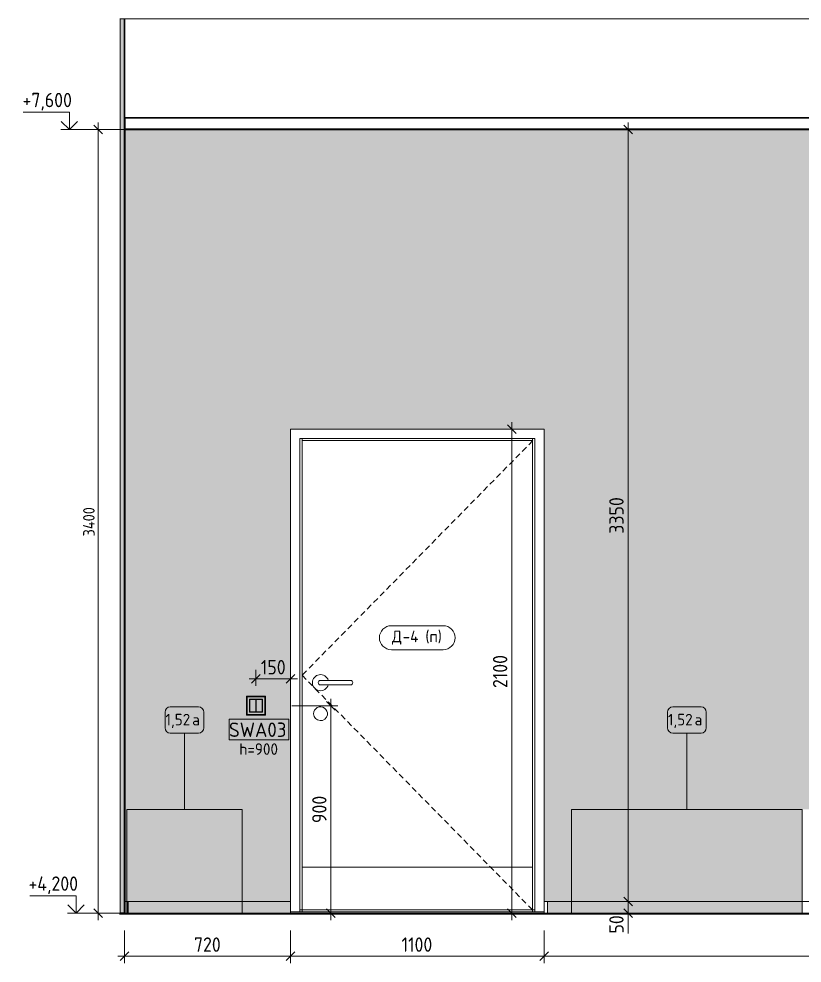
# Model space of a CAD drawing. Header units: millimetres. Extents: x 71854 to 109032, y -1987 to 27578.
# Drawn here: x 96214 to 99613, y 3983 to 8080 of the extents above; entities that cross this region are included whole.
import ezdxf

# ---------------------------------------------------------------- set-up
doc = ezdxf.new("R2010")
doc.units = ezdxf.units.MM
doc.linetypes.add('200_ШТРИХ__ш1_п0_6_', pattern=[40, 25, -15])
doc.linetypes.add('Штрих', pattern=[158.75, 79.375, -79.375])
for name, color, linetype, lineweight in [('A-ANNO-DIMS', 7, 'Continuous', 9), ('A-ANNO-DIMS-25', 7, 'Continuous', 9), ('A-DOOR', 7, 'Continuous', 9), ('A-DOOR-2', 7, 'Штрих', 9), ('A-DOOR-3', 7, '200_ШТРИХ__ш1_п0_6_', 9), ('A-DOOR-FRAM-1', 7, 'Continuous', 9), ('A-DOOR-IDEN', 7, 'Continuous', 9), ('A-FLOR', 7, 'Continuous', 9), ('A-GENM', 7, 'Continuous', 9), ('A-WALL', 7, 'Continuous', 9), ('A-WALL-PATT', 7, 'Continuous', 9), ('E-ELEC-FIXT-IDEN', 7, 'Continuous', 9), ('G-ANNO-DIMS', 7, 'Continuous', 9), ('G-ANNO-DIMS-1', 7, 'Continuous', 20), ('I-FURN-IDEN', 7, 'Continuous', 9), ('I-WALL', 7, 'Continuous', 9), ('Ограждение', 7, 'Continuous', 9), ('Поручни', 7, 'Continuous', 9), ('Электрические приборы', 7, 'Continuous', 9)]:
    doc.layers.add(name, color=color, linetype=linetype, lineweight=lineweight)
for name, color, linetype, lineweight, true_color in [('A-CLNG-FNSH-1', 7, 'Continuous', 30, 0x3c3c3c), ('A-WALL-4', 7, 'Continuous', 30, 0x3c3c3c), ('A-WALL-FNSH-3', 7, 'Continuous', 30, 0x3c3c3c), ('I-FURN-10', 7, 'Continuous', 9, 0xdddddd), ('I-FURN-2', 7, 'Continuous', 9, 0xc0c0c0), ('I-FURN-9', 7, 'Continuous', 9, 0xd1d1d1), ('I-WALL-1', 7, 'Continuous', 9, 0x787878)]:
    doc.layers.add(name, color=color, linetype=linetype, lineweight=lineweight, true_color=true_color)
doc.layers.add('I-FURN-8', color=7, linetype='Continuous', lineweight=9, true_color=0xfbfbfb, transparency=0.7)
doc.styles.add('GOST Common_2', font='GOST_Common.ttf', dxfattribs={"height": 50})
doc.styles.add('GOST Common_3', font='GOST_Common.ttf', dxfattribs={"height": 62.5})
doc.styles.add('ISOCPEUR_1', font='isocpeur.ttf', dxfattribs={"width": 0.9, "height": 62.5})
doc.styles.add('ISOCPEUR_2', font='isocpeur.ttf', dxfattribs={"width": 0.9, "height": 50})
doc.dimstyles.new('ISO-2_0_0_9К_Средний_округл2', dxfattribs={"dimscale": 304.8, "dimtxt": 49.799059, "dimasz": 0.123031, "dimexe": 0.098425, "dimexo": 0, "dimgap": 0, "dimtad": 1, "dimdec": 0, "dimrnd": 10, "dimzin": 0, "dimdsep": 46, "dimtxsty": 'ISOCPEUR_2', "dimblk1": 'OBLIQUE', "dimblk2": 'OBLIQUE', "dimsah": 1, "dimcen": 0.09, "dimdle": 0.098425, "dimazin": 0, "dimtfac": 1, "dimtdec": 4, "dimtix": 1, "dimtmove": 0, "dimatfit": 3, "dimfxl": 1, "dimtvp": 1, "dimtolj": 1, "dimtzin": 0, "dimarcsym": 2})
doc.dimstyles.new('ISO-2_5_0_9К_БОЛЬШОЙ_1', dxfattribs={"dimscale": 304.8, "dimtxt": 62.248823, "dimasz": 0.123031, "dimexe": 0.098425, "dimexo": 0.246063, "dimgap": 0, "dimtad": 1, "dimdec": 0, "dimrnd": 10, "dimzin": 0, "dimdsep": 46, "dimtxsty": 'ISOCPEUR_1', "dimblk1": 'OBLIQUE', "dimblk2": 'OBLIQUE', "dimsah": 1, "dimcen": 0.09, "dimdle": 0.098425, "dimazin": 0, "dimtfac": 1, "dimtdec": 4, "dimtix": 1, "dimtmove": 0, "dimatfit": 3, "dimfxl": 1, "dimtvp": 1, "dimtolj": 1, "dimtzin": 0, "dimarcsym": 2})
doc.dimstyles.new('ISO-2_5_0_9К_БОЛЬШОЙ_2', dxfattribs={"dimscale": 304.8, "dimtxt": 62.248823, "dimasz": 0.123031, "dimexe": 0.098425, "dimexo": 0.246063, "dimgap": 0, "dimtad": 1, "dimdec": 0, "dimrnd": 10, "dimzin": 0, "dimdsep": 46, "dimtxsty": 'ISOCPEUR_1', "dimblk1": 'OBLIQUE', "dimblk2": 'OBLIQUE', "dimsah": 1, "dimcen": 0.09, "dimdle": 0.098425, "dimazin": 0, "dimtfac": 1, "dimtdec": 4, "dimtix": 1, "dimtmove": 1, "dimatfit": 3, "dimfxl": 1, "dimtvp": 1, "dimtolj": 1, "dimtzin": 0, "dimarcsym": 2})

# ---------------------------------------------------------------- blocks, each defined once
blk = doc.blocks.new('110_Дверь_СКБ_1Ст_Внутренняя1 - Д-4 1100x2100h_су мгн-32391219-Развертка 2_15-2')
at = {"layer": 'A-DOOR'}
for p, q in [((20590, 6250), (19590, 6250)), ((19590, 4400), (19590, 6250)), ((20590, 6250), (20590, 4400)), ((19800, 5210), (19670, 5210)), ((19670, 5210), (19703.6, 5210)), ((19670, 5190), (19800, 5190)), ((19703.6, 5190), (19670, 5190)), ((20590, 4400), (19590, 4400)), ((19590, 4400), (19590, 4214)), ((20590, 4214), (20590, 4400)), ((19590, 4214), (20590, 4214))]:
    blk.add_line(p, q, dxfattribs=at)
for centre, radius, start, end in [((19670, 5200), 35, 16.6015, 180), ((19670, 5200), 10, 90, 270), ((19670, 5200), 10, 90, 270), ((19800, 5200), 10, 270, 90), ((19670, 5200), 35, 180, 343.3985), ((19670, 5065), 30, 351.8301, 180), ((19670, 5065), 30, 180, 351.8301)]:
    blk.add_arc(centre, radius, start, end, dxfattribs=at)
at = {"layer": 'A-DOOR-2'}
for p, q in [((20640, 6300), (19540, 6300)), ((19540, 4200), (19540, 6300)), ((20640, 6300), (19540, 6300)), ((19540, 4200), (19540, 6300)), ((20640, 4200), (20640, 6300)), ((20640, 4200), (20640, 6300))]:
    blk.add_line(p, q, dxfattribs=at)
at = {"layer": 'A-DOOR-3'}
for p, q in [((20591.4, 6250), (19590, 5232)), ((19590, 5232), (19643.4, 5177.6)), ((19647.2, 5173.8), (20590, 4214))]:
    blk.add_line(p, q, dxfattribs=at)
at = {"layer": 'A-DOOR-FRAM-1'}
for p, q in [((19580, 4206.3), (19580, 6260)), ((19580, 6260), (20600, 6260)), ((19590, 6250), (19590, 6260)), ((19590, 6260), (19590, 4400)), ((20590, 6250), (19590, 6250)), ((20590, 6260), (20590, 6250)), ((20590, 6260), (20590, 4400)), ((20600, 6260), (20600, 4206.3)), ((19590, 4214), (19580, 4214)), ((19590, 4214), (19590, 4206.3)), ((20590, 4214), (20590, 4206.3)), ((20600, 4214), (20590, 4214))]:
    blk.add_line(p, q, dxfattribs=at)
blk = doc.blocks.new('Плинтус - Плинтус темный _ст_школа_-32863384-Развертка 2_15-2')
at = {"layer": 'A-GENM'}
h = blk.add_hatch(color=256, dxfattribs=at)
h.paths.add_polyline_path([(24780.3, 4200), (25200, 4200), (25200, 4250), (24760.1, 4250), (24760.1, 4200)])
h.paths.add_polyline_path([(20760, 4200), (20760, 4250), (20655, 4250), (20655, 4200)])
h.paths.add_polyline_path([(21760, 4200), (21760.1, 4200), (21760, 4250)])
h.paths.add_polyline_path([(23760, 4200), (23760.1, 4200), (23760, 4250)])
for p, q in [((20640, 4200), (20640, 4250)), ((20640, 4250), (20655, 4250)), ((20655, 4250), (20760, 4250)), ((20655, 4250), (20655, 4200)), ((20760, 4250), (21760, 4250)), ((21760.1, 4250), (22760, 4250)), ((22760.1, 4250), (23760, 4250)), ((23760.1, 4250), (24760.1, 4250)), ((24760.1, 4250), (25200, 4250)), ((25200, 4250), (25200, 4200)), ((20760, 4200), (20655, 4200)), ((21760, 4200), (20760, 4200)), ((22760, 4200), (21760.1, 4200)), ((23760, 4200), (22760.1, 4200)), ((24760.1, 4200), (23760.1, 4200)), ((24780.3, 4200), (24760.1, 4200))]:
    blk.add_line(p, q, dxfattribs=at)
blk = doc.blocks.new('Плинтус - Плинтус темный _ст_школа_-32863376-Развертка 2_15-2')
at = {"layer": 'A-GENM'}
for p, q in [((18829.4, 4250), (18821, 4250)), ((18821, 4250), (18821, 4200)), ((18836, 4250), (18829.4, 4250)), ((18836, 4200), (18836, 4250)), ((18821, 4200), (18829.4, 4200)), ((18829.4, 4200), (18836, 4200))]:
    blk.add_line(p, q, dxfattribs=at)
blk = doc.blocks.new('Плинтус - Плинтус темный _ст_школа_-32863378-Развертка 2_15-2')
at = {"layer": 'A-GENM'}
blk.add_hatch(color=256, dxfattribs=at).paths.add_polyline_path([(19540, 4200), (19540, 4250), (19329.4, 4250), (19329.4, 4200)])
for p, q in [((18836, 4250), (19329.4, 4250)), ((19329.4, 4250), (19540, 4250)), ((19540, 4250), (19540, 4200)), ((19329.4, 4200), (18836, 4200)), ((19540, 4200), (19329.4, 4200))]:
    blk.add_line(p, q, dxfattribs=at)
blk = doc.blocks.new('Switch1 - Svitch х2-27451159-Развертка 2_15-2')
at = {"layer": 'Электрические приборы'}
h = blk.add_hatch(color=256, dxfattribs=at)
h.paths.add_polyline_path([(19349, 5059), (19431, 5059), (19431, 5141), (19349, 5141), (19349, 5062)])
h.paths.add_polyline_path([(19350, 5060), (19350, 5140), (19430, 5140), (19430, 5060), (19352, 5060)])
h = blk.add_hatch(color=256, dxfattribs=at)
h.paths.add_polyline_path([(19428, 5062), (19428, 5138), (19352, 5138), (19352, 5062), (19417, 5062)])
h.paths.add_polyline_path([(19418, 5072), (19362, 5072), (19362, 5128), (19418, 5128), (19418, 5073)])
blk.add_hatch(color=256, dxfattribs=at).paths.add_polyline_path([(19417, 5073), (19417, 5127), (19363, 5127), (19363, 5073)])
for p, q in [((19431, 5141), (19349, 5141)), ((19349, 5141), (19349, 5059)), ((19350, 5060), (19350, 5140)), ((19350, 5140), (19430, 5140)), ((19428, 5138), (19352, 5138)), ((19352, 5138), (19352, 5062)), ((19428, 5138), (19352, 5138)), ((19352, 5138), (19352, 5062)), ((19362, 5072), (19362, 5128)), ((19362, 5128), (19418, 5128)), ((19362, 5072), (19362, 5128)), ((19362, 5128), (19418, 5128)), ((19389, 5127), (19363, 5127)), ((19363, 5127), (19363, 5073)), ((19417, 5127), (19363, 5127)), ((19363, 5127), (19363, 5073)), ((19389, 5073), (19389, 5127)), ((19391, 5127), (19391, 5073)), ((19417, 5127), (19391, 5127)), ((19417, 5073), (19417, 5127)), ((19417, 5073), (19417, 5127)), ((19418, 5128), (19418, 5072)), ((19418, 5128), (19418, 5072)), ((19428, 5062), (19428, 5138)), ((19428, 5062), (19428, 5138)), ((19430, 5140), (19430, 5060)), ((19431, 5059), (19431, 5141)), ((19349, 5059), (19431, 5059)), ((19430, 5060), (19350, 5060)), ((19352, 5062), (19428, 5062)), ((19352, 5062), (19428, 5062)), ((19418, 5072), (19362, 5072)), ((19418, 5072), (19362, 5072)), ((19363, 5073), (19389, 5073)), ((19363, 5073), (19417, 5073)), ((19391, 5073), (19417, 5073))]:
    blk.add_line(p, q, dxfattribs=at)
blk = doc.blocks.new('Ограждение - Ограждение-32874522-Развертка 2_15-2')
at = {"layer": 'Ограждение'}
blk.add_hatch(color=256, dxfattribs=at).paths.add_polyline_path([(20600, 4200), (20640, 4200), (20640, 4206.3), (19540, 4206.3), (19540, 4200), (20590, 4200)])
at = {"layer": 'Поручни'}
blk.add_line((19540, 4206.3), (20640, 4206.3), dxfattribs=at)
blk = doc.blocks.new('DIMBLOCK28-Развертка 2_15-2')
at = {"layer": 'A-ANNO-DIMS-25'}
for p, q in [((96672.8, 4125), (96672.8, 3983.1)), ((96672.8, 4013.1), (96672.8, 4120)), ((97392.8, 4125), (97392.8, 3983.1)), ((97392.8, 4013.1), (97392.8, 4120)), ((96642.8, 4013.1), (97392.8, 4013.1))]:
    blk.add_line(p, q, dxfattribs=at)
at = {"layer": 'A-ANNO-DIMS-25', "lineweight": 20}
for p, q in [((96672.8, 4013.1), (96691.6, 4031.8)), ((97392.8, 4013.1), (97411.6, 4031.8)), ((96672.8, 4013.1), (96654.1, 3994.3)), ((97392.8, 4013.1), (97374.1, 3994.3))]:
    blk.add_line(p, q, dxfattribs=at)
at = {"layer": 'A-ANNO-DIMS-25', "color": 0, "insert": (96973.6, 4094.7), "char_height": 62.5, "width": 142.215, "attachment_point": 1, "line_spacing_factor": 1.149209, "style": 'ISOCPEUR_1'}
blk.add_mtext('720', dxfattribs=at)
blk = doc.blocks.new('_Oblique')
at = {"color": 0, "linetype": 'ByBlock', "lineweight": -2}
blk.add_line((-0.5, -0.5), (0.5, 0.5), dxfattribs=at)
blk = doc.blocks.new('DIMBLOCK29-Развертка 2_15-2')
at = {"layer": 'A-ANNO-DIMS-25'}
for p, q in [((97392.8, 4125), (97392.8, 3983.1)), ((97392.8, 4013.1), (97392.8, 4120)), ((98492.8, 4125), (98492.8, 3983.1)), ((98492.8, 4013.1), (98492.8, 4120)), ((97392.8, 4013.1), (98492.8, 4013.1))]:
    blk.add_line(p, q, dxfattribs=at)
at = {"layer": 'A-ANNO-DIMS-25', "lineweight": 20}
for p, q in [((97392.8, 4013.1), (97411.6, 4031.8)), ((98492.8, 4013.1), (98511.6, 4031.8)), ((97392.8, 4013.1), (97374.1, 3994.3)), ((98492.8, 4013.1), (98474.1, 3994.3))]:
    blk.add_line(p, q, dxfattribs=at)
at = {"layer": 'A-ANNO-DIMS-25', "color": 0, "insert": (97874.6, 4094.7), "char_height": 62.5, "width": 163.762, "attachment_point": 1, "line_spacing_factor": 1.149209, "style": 'ISOCPEUR_1'}
blk.add_mtext('1100', dxfattribs=at)
blk = doc.blocks.new('DIMBLOCK30-Развертка 2_15-2')
at = {"layer": 'A-ANNO-DIMS-25'}
for p, q in [((98492.8, 4125), (98492.8, 3983.1)), ((98492.8, 4013.1), (98492.8, 4120)), ((103052.8, 4125), (103052.8, 3983.1)), ((103052.8, 4013.1), (103052.8, 4120)), ((98492.8, 4013.1), (103052.8, 4013.1))]:
    blk.add_line(p, q, dxfattribs=at)
at = {"layer": 'A-ANNO-DIMS-25', "lineweight": 20}
for p, q in [((98492.8, 4013.1), (98511.6, 4031.8)), ((103052.8, 4013.1), (103071.6, 4031.8)), ((98492.8, 4013.1), (98474.1, 3994.3)), ((103052.8, 4013.1), (103034.1, 3994.3))]:
    blk.add_line(p, q, dxfattribs=at)
at = {"layer": 'A-ANNO-DIMS-25', "color": 0, "insert": (100690.8, 4094.7), "char_height": 62.5, "width": 196.802, "attachment_point": 1, "line_spacing_factor": 1.149209, "style": 'ISOCPEUR_1'}
blk.add_mtext('4560', dxfattribs=at)
blk = doc.blocks.new('М_двери - Типоразмер_рамка-25223575-Развертка 2_15-2')
at = {"layer": 'A-DOOR-IDEN'}
for p, q in [((20202.4, 5447), (19977.6, 5447)), ((19977.6, 5343), (20202.4, 5343))]:
    blk.add_line(p, q, dxfattribs=at)
for centre, start, end in [((19977.6, 5395), 90, 270), ((20202.4, 5395), 270, 90)]:
    blk.add_arc(centre, 52, start, end, dxfattribs=at)
blk = doc.blocks.new('М_силовых электроприборов_РАЗВЕРТКИ - Типоразмер_примечание-27444908-Развертка 2_15-2')
at = {"layer": 'E-ELEC-FIXT-IDEN'}
for p, q in [((19531.9, 5041.5), (19273.6, 5041.5)), ((19273.6, 5041.5), (19273.6, 4951.4)), ((19531.9, 4951.4), (19531.9, 5041.5)), ((19273.6, 4951.4), (19531.9, 4951.4))]:
    blk.add_line(p, q, dxfattribs=at)
blk = doc.blocks.new('DIMBLOCK33-Развертка 2_15-2')
at = {"layer": 'A-ANNO-DIMS-25', "lineweight": 20}
for p, q in [((98352.8, 6300), (98334.1, 6318.7)), ((98352.8, 6300), (98371.6, 6281.2)), ((98352.8, 4200), (98334.1, 4218.7)), ((98352.8, 4200), (98371.6, 4181.2))]:
    blk.add_line(p, q, dxfattribs=at)
at = {"layer": 'A-ANNO-DIMS-25'}
for p, q in [((98352.8, 4170), (98352.8, 6330)), ((98401.3, 6300), (98322.8, 6300)), ((98352.8, 6300), (98401.3, 6300)), ((98401.3, 4200), (98322.8, 4200)), ((98352.8, 4200), (98401.3, 4200))]:
    blk.add_line(p, q, dxfattribs=at)
at = {"layer": 'A-ANNO-DIMS-25', "color": 0, "insert": (98271.2, 5176.4), "char_height": 62.5, "width": 176.691, "attachment_point": 1, "rotation": 90, "line_spacing_factor": 1.149209, "style": 'ISOCPEUR_1'}
blk.add_mtext('2100', dxfattribs=at)
blk = doc.blocks.new('DIMBLOCK34-Развертка 2_15-2')
at = {"layer": 'A-ANNO-DIMS-25'}
for p, q in [((98857.6, 7630), (98857.6, 4250)), ((98809.1, 7600), (98887.6, 7600)), ((98857.6, 7600), (98809.1, 7600)), ((98809.1, 4250), (98887.6, 4250)), ((98857.6, 4250), (98809.1, 4250))]:
    blk.add_line(p, q, dxfattribs=at)
at = {"layer": 'A-ANNO-DIMS-25', "lineweight": 20}
for p, q in [((98857.6, 7600), (98838.8, 7618.8)), ((98857.6, 7600), (98876.3, 7581.2)), ((98857.6, 4250), (98838.8, 4268.7)), ((98857.6, 4250), (98876.3, 4231.2))]:
    blk.add_line(p, q, dxfattribs=at)
at = {"layer": 'A-ANNO-DIMS-25', "color": 0, "insert": (98775.9, 5846), "char_height": 62.5, "width": 189.619, "attachment_point": 1, "rotation": 90, "line_spacing_factor": 1.149209, "style": 'ISOCPEUR_1'}
blk.add_mtext('3350', dxfattribs=at)
blk = doc.blocks.new('DIMBLOCK35-Развертка 2_15-2')
at = {"layer": 'A-ANNO-DIMS-25', "lineweight": 20}
for p, q in [((98857.6, 4250), (98838.8, 4268.7)), ((98857.6, 4250), (98876.3, 4231.2)), ((98857.6, 4200), (98838.8, 4218.7)), ((98857.6, 4200), (98876.3, 4181.2))]:
    blk.add_line(p, q, dxfattribs=at)
at = {"layer": 'A-ANNO-DIMS-25'}
for p, q in [((98809.1, 4250), (98887.6, 4250)), ((98857.6, 4250), (98809.1, 4250)), ((98857.6, 4250), (98857.6, 4170)), ((98857.6, 4215.3), (98857.6, 4225)), ((98809.1, 4200), (98887.6, 4200)), ((98857.6, 4200), (98809.1, 4200)), ((98857.6, 4111.3), (98857.6, 4215.3))]:
    blk.add_line(p, q, dxfattribs=at)
at = {"layer": 'A-ANNO-DIMS-25', "color": 0, "insert": (98775.9, 4111.3), "char_height": 62.5, "width": 94.81, "attachment_point": 1, "rotation": 90, "line_spacing_factor": 1.149209, "style": 'ISOCPEUR_1'}
blk.add_mtext('50', dxfattribs=at)
blk = doc.blocks.new('DIMBLOCK39-Развертка 2_15-2')
at = {"layer": 'A-ANNO-DIMS-25'}
for p, q in [((97568.3, 5130), (97568.3, 4170)), ((97397.8, 5100), (97598.3, 5100)), ((97568.3, 5100), (97397.8, 5100)), ((97519.8, 4200), (97598.3, 4200)), ((97568.3, 4200), (97519.8, 4200))]:
    blk.add_line(p, q, dxfattribs=at)
at = {"layer": 'A-ANNO-DIMS-25', "lineweight": 20}
for p, q in [((97568.3, 5100), (97549.5, 5118.7)), ((97568.3, 5100), (97587, 5081.2)), ((97568.3, 4200), (97549.5, 4218.7)), ((97568.3, 4200), (97587, 4181.2))]:
    blk.add_line(p, q, dxfattribs=at)
at = {"layer": 'A-ANNO-DIMS-25', "color": 0, "insert": (97486.6, 4590.7), "char_height": 62.5, "width": 142.215, "attachment_point": 1, "rotation": 90, "line_spacing_factor": 1.149209, "style": 'ISOCPEUR_1'}
blk.add_mtext('900', dxfattribs=at)
blk = doc.blocks.new('DIMBLOCK40-Развертка 2_15-2')
at = {"layer": 'A-ANNO-DIMS-25'}
for p, q in [((97242.8, 5255), (97242.8, 5186.7)), ((97242.8, 5216.7), (97242.8, 5255)), ((97392.8, 5168.2), (97392.8, 5246.7)), ((97212.8, 5216.7), (97422.8, 5216.7)), ((97392.8, 5216.7), (97392.8, 5168.2))]:
    blk.add_line(p, q, dxfattribs=at)
at = {"layer": 'A-ANNO-DIMS-25', "lineweight": 20}
for p, q in [((97242.8, 5216.7), (97224.1, 5198)), ((97242.8, 5216.7), (97261.6, 5235.5)), ((97392.8, 5216.7), (97374.1, 5198)), ((97392.8, 5216.7), (97411.6, 5235.5))]:
    blk.add_line(p, q, dxfattribs=at)
at = {"layer": 'A-ANNO-DIMS-25', "color": 0, "insert": (97264, 5298.4), "char_height": 62.5, "width": 129.286, "attachment_point": 1, "line_spacing_factor": 1.149209, "style": 'ISOCPEUR_1'}
blk.add_mtext('150', dxfattribs=at)
blk = doc.blocks.new('Марка_Мебель - В прямоуг_Balcon_Марка-25523697-Развертка 2_15-2')
at = {"layer": 'I-FURN-IDEN'}
for p, q in [((21198.6, 5094.8), (21321.4, 5094.8)), ((21176.1, 5072.3), (21176.1, 5003.3)), ((21343.9, 5072.3), (21343.9, 5003.5)), ((21198.5, 4981), (21321.4, 4981))]:
    blk.add_line(p, q, dxfattribs=at)
for centre, radius, start, end in [((21198.6, 5072.3), 22.5, 90, 180), ((21321.4, 5072.3), 22.5, 0, 90), ((21198.5, 5003.3), 22.3, 180, 270), ((21321.4, 5003.5), 22.5, 270, 0)]:
    blk.add_arc(centre, radius, start, end, dxfattribs=at)
blk = doc.blocks.new('Высотные отметки - Стрелка_Верх-17668718-Развертка 2_15-2')
at = {"layer": 'G-ANNO-DIMS'}
for p, q in [((18580.3, 7675), (18380.3, 7675)), ((18580.3, 7600), (18580.3, 7675)), ((18618.2, 7600), (18543.2, 7600))]:
    blk.add_line(p, q, dxfattribs=at)
at = {"layer": 'G-ANNO-DIMS-1'}
for q in [(18545, 7635.4), (18615.7, 7635.4)]:
    blk.add_line((18580.3, 7600), q, dxfattribs=at)
blk = doc.blocks.new('DIMBLOCK41-Развертка 2_15-2')
at = {"layer": 'A-ANNO-DIMS-25'}
for p, q in [((96558, 4170), (96558, 7630)), ((96673.8, 7600), (96528, 7600)), ((96558, 7600), (96673.8, 7600)), ((96682.3, 4200), (96528, 4200)), ((96558, 4200), (96682.3, 4200))]:
    blk.add_line(p, q, dxfattribs=at)
at = {"layer": 'A-ANNO-DIMS-25', "lineweight": 20}
for p, q in [((96558, 7600), (96539.2, 7618.8)), ((96558, 7600), (96576.7, 7581.2)), ((96558, 4200), (96539.2, 4218.7)), ((96558, 4200), (96576.7, 4181.2))]:
    blk.add_line(p, q, dxfattribs=at)
at = {"layer": 'A-ANNO-DIMS-25', "color": 0, "insert": (96492.6, 5834.4), "char_height": 50, "width": 157.442, "attachment_point": 1, "rotation": 90, "line_spacing_factor": 1.149209, "style": 'ISOCPEUR_2'}
blk.add_mtext('3400', dxfattribs=at)

msp = doc.modelspace()

# ---------------------------------------------------------------- hatches: boundary and pattern name
at = {"layer": 'A-WALL-PATT'}
h = msp.add_hatch(color=256, dxfattribs=at)
h.paths.add_polyline_path([(104500, 4200), (104731.8, 4200), (104731.8, 7600), (96673.8, 7600), (96673.8, 4250), (96682.3, 4250), (96682.3, 4650), (97182.3, 4650), (97182.3, 4250), (97392.8, 4250), (97392.8, 6300), (98492.8, 6300), (98492.8, 4250), (98612.8, 4250), (98612.8, 4650), (99612.8, 4650), (99613, 4650), (101612.8, 4650), (101613, 4650), (102613, 4650), (102613, 4250), (103052.8, 4250), (103052.8, 6300), (104152.8, 6300), (104152.8, 4250), (104417.8, 4250), (104417.8, 4200), (104452.8, 4200)])
h.paths.add_polyline_path([(104421.9, 4300), (104421.9, 4970), (104437.9, 4970), (104437.9, 4300)])
h.paths.add_polyline_path([(104516.8, 4330), (104516.8, 4347.5), (104470.8, 4347.5), (104470.8, 4330), (104452.8, 4330), (104452.8, 4830), (104470.8, 4830), (104470.8, 4812.5), (104516.8, 4812.5), (104516.8, 4830), (104534.8, 4830), (104534.8, 4812.5), (104598.8, 4812.5), (104598.8, 4830), (104616.8, 4830), (104616.8, 4330), (104598.8, 4330), (104598.8, 4347.5), (104534.8, 4347.5), (104534.8, 4330), (104531.6, 4330)])
h.paths.add_polyline_path([(104566.8, 4362.5), (104568.8, 4362.5), (104598.8, 4362.5), (104598.8, 4797.5), (104534.8, 4797.5), (104534.8, 4362.5), (104565.4, 4362.5)])
h.paths.add_polyline_path([(104516.8, 4362.5), (104516.8, 4797.5), (104470.8, 4797.5), (104470.8, 4362.5), (104515.8, 4362.5)])
h.paths.add_polyline_path([(104539.3, 5004), (104421.9, 5004), (104421.9, 5020), (104721.9, 5020), (104721.9, 5004), (104539.6, 5004)])
h.paths.add_polyline_path([(97201.8, 5059), (97201.8, 5141), (97283.8, 5141), (97283.8, 5059), (97202.8, 5059)])
h.paths.add_polyline_path([(102906.3, 5059), (102824.3, 5059), (102824.3, 5141), (102906.3, 5141), (102906.3, 5060)])
h.paths.add_polyline_path([(97202.8, 5060), (97282.8, 5060), (97282.8, 5140), (97202.8, 5140), (97202.8, 5062)])
h.paths.add_polyline_path([(102905.3, 5060), (102905.3, 5140), (102825.3, 5140), (102825.3, 5060), (102903.3, 5060)])
h.paths.add_polyline_path([(97280.8, 5062), (97204.8, 5062), (97204.8, 5138), (97280.8, 5138), (97280.8, 5072)])
h.paths.add_polyline_path([(102837.3, 5062), (102827.3, 5062), (102827.3, 5138), (102903.3, 5138), (102903.3, 5062), (102838.3, 5062)])
h.paths.add_polyline_path([(97243.8, 5072), (97270.8, 5072), (97270.8, 5128), (97214.8, 5128), (97214.8, 5072), (97241.8, 5072)])
h.paths.add_polyline_path([(102866.3, 5072), (102893.3, 5072), (102893.3, 5128), (102837.3, 5128), (102837.3, 5072), (102865.8, 5072)])
h.paths.add_polyline_path([(102838.3, 5073), (102838.3, 5127), (102892.3, 5127), (102892.3, 5073), (102864.3, 5073)])
h.paths.add_polyline_path([(97215.8, 5073), (97215.8, 5127), (97269.8, 5127), (97269.8, 5073), (97241.8, 5073)])
at = {"layer": 'I-FURN-8'}
for points in [[(96682.3, 4250), (97182.3, 4250), (97182.3, 4650), (96682.3, 4650), (96682.3, 4283.6)], [(98612.8, 4250), (99612.8, 4250), (99612.8, 4650), (98612.8, 4650)], [(96688.8, 4200), (96688.8, 4250), (96682.3, 4250), (96682.3, 4200)], [(97182.3, 4200), (97182.3, 4250), (96688.8, 4250), (96688.8, 4200), (97159, 4200)], [(98677.8, 4200), (99612.8, 4200), (99612.8, 4250), (98612.8, 4250), (98612.8, 4200)]]:
    msp.add_hatch(color=256, dxfattribs=at).paths.add_polyline_path(points)
at = {"layer": 'I-WALL-1'}
h = msp.add_hatch(dxfattribs=at)
h.set_pattern_fill('FP_20', color=256, style=0, pattern_type=2)
h.set_pattern_definition([(0, (77852.825, 0), (30.48, 7.62), [2.515, -20.345, 2.515, -20.345, -121.92]), (0, (77852.825, 0), (30.48, 7.62), [-45.72, 2.515, -43.205, 2.515, -20.345, -53.34]), (0, (77852.825, 0), (30.48, 7.62), [-114.3, 2.515, -12.725, 2.515, -35.585]), (120, (77864.255, 3.81), (-21.8391136, 22.5864543), [2.515, -20.345, 2.515, -20.345, -121.92]), (120, (77864.255, 3.81), (-21.8391136, 22.5864543), [-45.72, 2.515, -43.205, 2.515, -20.345, -53.34]), (120, (77864.255, 3.81), (-21.8391136, 22.5864543), [-114.3, 2.515, -12.725, 2.515, -35.585]), (240, (77868.065, 19.05), (-8.6408864, -30.2064543), [2.515, -20.345, 2.515, -20.345, -121.92]), (240, (77868.065, 19.05), (-8.6408864, -30.2064543), [-45.72, 2.515, -43.205, 2.515, -20.345, -53.34]), (240, (77868.065, 19.05), (-8.6408864, -30.2064543), [-114.3, 2.515, -12.725, 2.515, -35.585])])
h.paths.add_polyline_path([(96652.8, 4200), (96672.8, 4200), (96672.8, 8080), (96652.8, 8080), (96652.8, 4680.2)])
h = msp.add_hatch(dxfattribs=at)
h.set_pattern_fill('FP_18', color=256, style=0, pattern_type=2)
h.set_pattern_definition([(135, (77852.825, 0), (-17.67767, -17.67767), [])])
h.paths.add_polyline_path([(96652.7, 4195), (96652.8, 4195), (96652.7, 4199.9)])

# ---------------------------------------------------------------- linework, layer by layer
at = {"layer": 'A-CLNG-FNSH-1'}
for p, q in [((104731.8, 7650), (96673.8, 7650)), ((96673.8, 7650), (96673.8, 7600)), ((104731.8, 7601), (96673.8, 7601)), ((96673.8, 7600), (104731.8, 7600))]:
    msp.add_line(p, q, dxfattribs=at)
at = {"layer": 'A-FLOR'}
for p, q in [((96652.7, 8080), (104732.8, 8080)), ((104752.8, 4195), (96652.7, 4195)), ((104731.8, 4200), (96673.8, 4200))]:
    msp.add_line(p, q, dxfattribs=at)
at = {"layer": 'A-WALL'}
msp.add_line((96652.8, 4200), (96652.8, 8080.1), dxfattribs=at)
at = {"layer": 'A-WALL-4'}
for p, q in [((96672.8, 7600), (96672.8, 8080.1)), ((96652.8, 4194.6), (96652.8, 4200)), ((96652.8, 4200), (96672.8, 4200))]:
    msp.add_line(p, q, dxfattribs=at)
at = {"layer": 'A-WALL-FNSH-3'}
for p, q in [((96672.8, 7600), (96672.8, 4200)), ((96673.8, 7600), (96672.8, 7600)), ((96673.8, 4200), (96673.8, 7600)), ((96672.8, 4200), (96673.8, 4200))]:
    msp.add_line(p, q, dxfattribs=at)
at = {"layer": 'G-ANNO-DIMS'}
for p, q in [((96778, 7600), (96433.1, 7600)), ((96783, 4200), (96461.9, 4200))]:
    msp.add_line(p, q, dxfattribs=at)
at = {"layer": 'I-FURN-10'}
for p, q in [((96688.8, 4200), (97182.3, 4200)), ((98612.8, 4200), (99612.8, 4200))]:
    msp.add_line(p, q, dxfattribs=at)
at = {"layer": 'I-FURN-2'}
for p, q in [((96682.3, 4650), (97182.3, 4650)), ((96682.3, 4200), (96682.3, 4650)), ((97182.3, 4200), (97182.3, 4650)), ((98612.8, 4650), (99612.8, 4650)), ((98612.8, 4200), (98612.8, 4650)), ((99612.8, 4650), (99612.8, 4200)), ((97182.3, 4200), (96682.3, 4200))]:
    msp.add_line(p, q, dxfattribs=at)
at = {"layer": 'I-FURN-9'}
for p, q in [((97182.3, 4650), (96682.3, 4650)), ((96682.3, 4250), (96682.3, 4650)), ((97182.3, 4650), (97182.3, 4200)), ((99612.8, 4650), (98612.8, 4650)), ((98612.8, 4200), (98612.8, 4650)), ((99612.8, 4200), (99612.8, 4650))]:
    msp.add_line(p, q, dxfattribs=at)
at = {"layer": 'I-FURN-IDEN'}
for p, q in [((96932.3, 4650), (96932.3, 4981)), ((99112.8, 4650), (99112.8, 4981))]:
    msp.add_line(p, q, dxfattribs=at)
at = {"layer": 'I-WALL'}
for p, q in [((97392.8, 4250), (97392.8, 6300)), ((97392.8, 6300), (98492.8, 6300)), ((98492.8, 6300), (98492.8, 4200))]:
    msp.add_line(p, q, dxfattribs=at)

# ---------------------------------------------------------------- block references
at = {"layer": 'A-DOOR-FRAM-1'}
msp.add_blockref('110_Дверь_СКБ_1Ст_Внутренняя1 - Д-4 1100x2100h_су мгн-32391219-Развертка 2_15-2', (77852.8, 0), dxfattribs=at)
at = {"layer": 'A-DOOR-IDEN'}
msp.add_blockref('М_двери - Типоразмер_рамка-25223575-Развертка 2_15-2', (77852.8, 0), dxfattribs=at)
at = {"layer": 'A-GENM'}
for name in ['Плинтус - Плинтус темный _ст_школа_-32863376-Развертка 2_15-2', 'Плинтус - Плинтус темный _ст_школа_-32863378-Развертка 2_15-2', 'Плинтус - Плинтус темный _ст_школа_-32863384-Развертка 2_15-2']:
    msp.add_blockref(name, (77852.8, 0), dxfattribs=at)
at = {"layer": 'E-ELEC-FIXT-IDEN'}
msp.add_blockref('М_силовых электроприборов_РАЗВЕРТКИ - Типоразмер_примечание-27444908-Развертка 2_15-2', (77852.8, 0), dxfattribs=at)
at = {"layer": 'G-ANNO-DIMS'}
for p in [(77852.8, 0), (77881.6, -3400)]:
    msp.add_blockref('Высотные отметки - Стрелка_Верх-17668718-Развертка 2_15-2', p, dxfattribs=at)
at = {"layer": 'I-FURN-IDEN'}
for p in [(75672.3, 0), (77852.8, 0)]:
    msp.add_blockref('Марка_Мебель - В прямоуг_Balcon_Марка-25523697-Развертка 2_15-2', p, dxfattribs=at)
at = {"layer": 'Поручни'}
msp.add_blockref('Ограждение - Ограждение-32874522-Развертка 2_15-2', (77852.8, 0), dxfattribs=at)
at = {"layer": 'Электрические приборы'}
msp.add_blockref('Switch1 - Svitch х2-27451159-Развертка 2_15-2', (77852.8, 0), dxfattribs=at)

# ---------------------------------------------------------------- texts
at = {"layer": 'A-DOOR-IDEN', "char_height": 50, "attachment_point": 1, "style": 'GOST Common_2'}
for s, insert, width in [('\\fGOST Common|b0|i0|c204|p34|;Д', (97833, 5425.3), 56.118), ('-4 (', (97879.3, 5425.3), 140.295), ('\\fGOST Common|b0|i0|c204|p34|;п', (97995.1, 5425.3), 44.093), ('\\fGOST Common|b0|i0|c204|p34|;)', (98031.5, 5425.3), 24.051)]:
    msp.add_mtext(s, dxfattribs=dict(at, insert=insert, width=width))
at = {"layer": 'E-ELEC-FIXT-IDEN', "attachment_point": 1}
for s, insert, char_height, width, style in [('SWA03', (97125.1, 5027), 62.5, 320.675, 'GOST Common_3'), ('h=900', (97170.3, 4936.7), 50, 220.464, 'GOST Common_2')]:
    msp.add_mtext(s, dxfattribs=dict(at, insert=insert, char_height=char_height, width=width, style=style))
at = {"layer": 'I-FURN-IDEN', "char_height": 50, "attachment_point": 1, "style": 'GOST Common_2'}
for s, insert, width in [('1,52', (96850, 5064.7), 140.295), ('\\fGOST Common|b0|i0|c204|p34|;а', (96965.8, 5064.7), 50.105), ('1,52', (99030.6, 5064.7), 140.295), ('\\fGOST Common|b0|i0|c204|p34|;а', (99146.3, 5064.7), 50.105)]:
    msp.add_mtext(s, dxfattribs=dict(at, insert=insert, width=width))

# ---------------------------------------------------------------- dimensions: what is measured, and where the dimension line sits
at = {"layer": 'A-ANNO-DIMS'}
for base, p1, p2, override, picture, middle in [((98857.6, 4250), (98884.1, 7600), (98884.1, 4250), {"dimpost": '<>', "dimfxl": 3350}, 'DIMBLOCK34-Развертка 2_15-2', (98826.3, 5925)), ((98352.8, 6300), (98326.3, 4200), (98326.3, 6300), {"dimpost": '<>', "dimfxl": 2100}, 'DIMBLOCK33-Развертка 2_15-2', (98321.6, 5250)), ((97568.3, 4200), (97322.8, 5100), (97594.8, 4200), {"dimpost": '<>', "dimfxl": 940.183282}, 'DIMBLOCK39-Развертка 2_15-2', (97537, 4650))]:
    dim = msp.add_linear_dim(base=base, p1=p1, p2=p2, angle=90, dimstyle='ISO-2_5_0_9К_БОЛЬШОЙ_1', override=override, dxfattribs=at)
    dim.commit()
    dim.dimension.update_dxf_attribs({"geometry": picture, "text_midpoint": middle})
for base, p1, p2, override, picture, middle in [((97392.8, 5216.7), (97242.8, 5180), (97392.8, 5243.2), {"dimpost": '<>', "dimfxl": 162.777526}, 'DIMBLOCK40-Развертка 2_15-2', (97317.8, 5248)), ((97392.8, 4013.1), (96672.8, 4200), (97392.8, 4200), {"dimpost": '<>', "dimfxl": 720.019547}, 'DIMBLOCK28-Развертка 2_15-2', (97032.8, 4044.3)), ((98492.8, 4013.1), (97392.8, 4200), (98492.8, 4200), {"dimpost": '<>', "dimfxl": 1100}, 'DIMBLOCK29-Развертка 2_15-2', (97942.8, 4044.3)), ((103052.8, 4013.1), (98492.8, 4200), (103052.8, 4200), {"dimpost": '<>', "dimfxl": 4559.980323}, 'DIMBLOCK30-Развертка 2_15-2', (100772.8, 4044.3))]:
    dim = msp.add_linear_dim(base=base, p1=p1, p2=p2, dimstyle='ISO-2_5_0_9К_БОЛЬШОЙ_1', override=override, dxfattribs=at)
    dim.commit()
    dim.dimension.update_dxf_attribs({"geometry": picture, "text_midpoint": middle})
dim = msp.add_linear_dim(base=(98857.6, 4200), p1=(98884.1, 4250), p2=(98884.1, 4200), angle=90, dimstyle='ISO-2_5_0_9К_БОЛЬШОЙ_2', override={"dimpost": '<>', "dimfxl": 50}, dxfattribs=at)
dim.commit()
dim.dimension.update_dxf_attribs({"geometry": 'DIMBLOCK35-Развертка 2_15-2', "text_midpoint": (98817.6, 4158.7), "dimtype": 160, "text_rotation": 90})

# ---------------------------------------------------------------- next in the draw order: texts
at = {"layer": 'G-ANNO-DIMS', "char_height": 62.5, "attachment_point": 1, "line_spacing_factor": 1.149209, "style": 'ISOCPEUR_1', "bg_fill": 3, "box_fill_scale": 1.25, "bg_fill_color": 256, "bg_fill_true_color": 13158600, "bg_fill_transparency": 0}
for s, insert, width in [('+7,600', (96229.5, 7759.2), 254.705), ('+4,200', (96255.5, 4359.2), 261.428)]:
    msp.add_mtext(s, dxfattribs=dict(at, insert=insert, width=width))

# ---------------------------------------------------------------- next in the draw order: dimensions: what is measured, and where the dimension line sits
at = {"layer": 'A-ANNO-DIMS'}
dim = msp.add_linear_dim(base=(96558, 7600), p1=(96682.3, 4200), p2=(96673.8, 7600), angle=90, dimstyle='ISO-2_0_0_9К_Средний_округл2', override={"dimpost": '<>', "dimfxl": 3400.010485}, dxfattribs=at)
dim.commit()
dim.dimension.update_dxf_attribs({"geometry": 'DIMBLOCK41-Развертка 2_15-2', "text_midpoint": (96533, 5900)})

doc.saveas('drawing.dxf')
